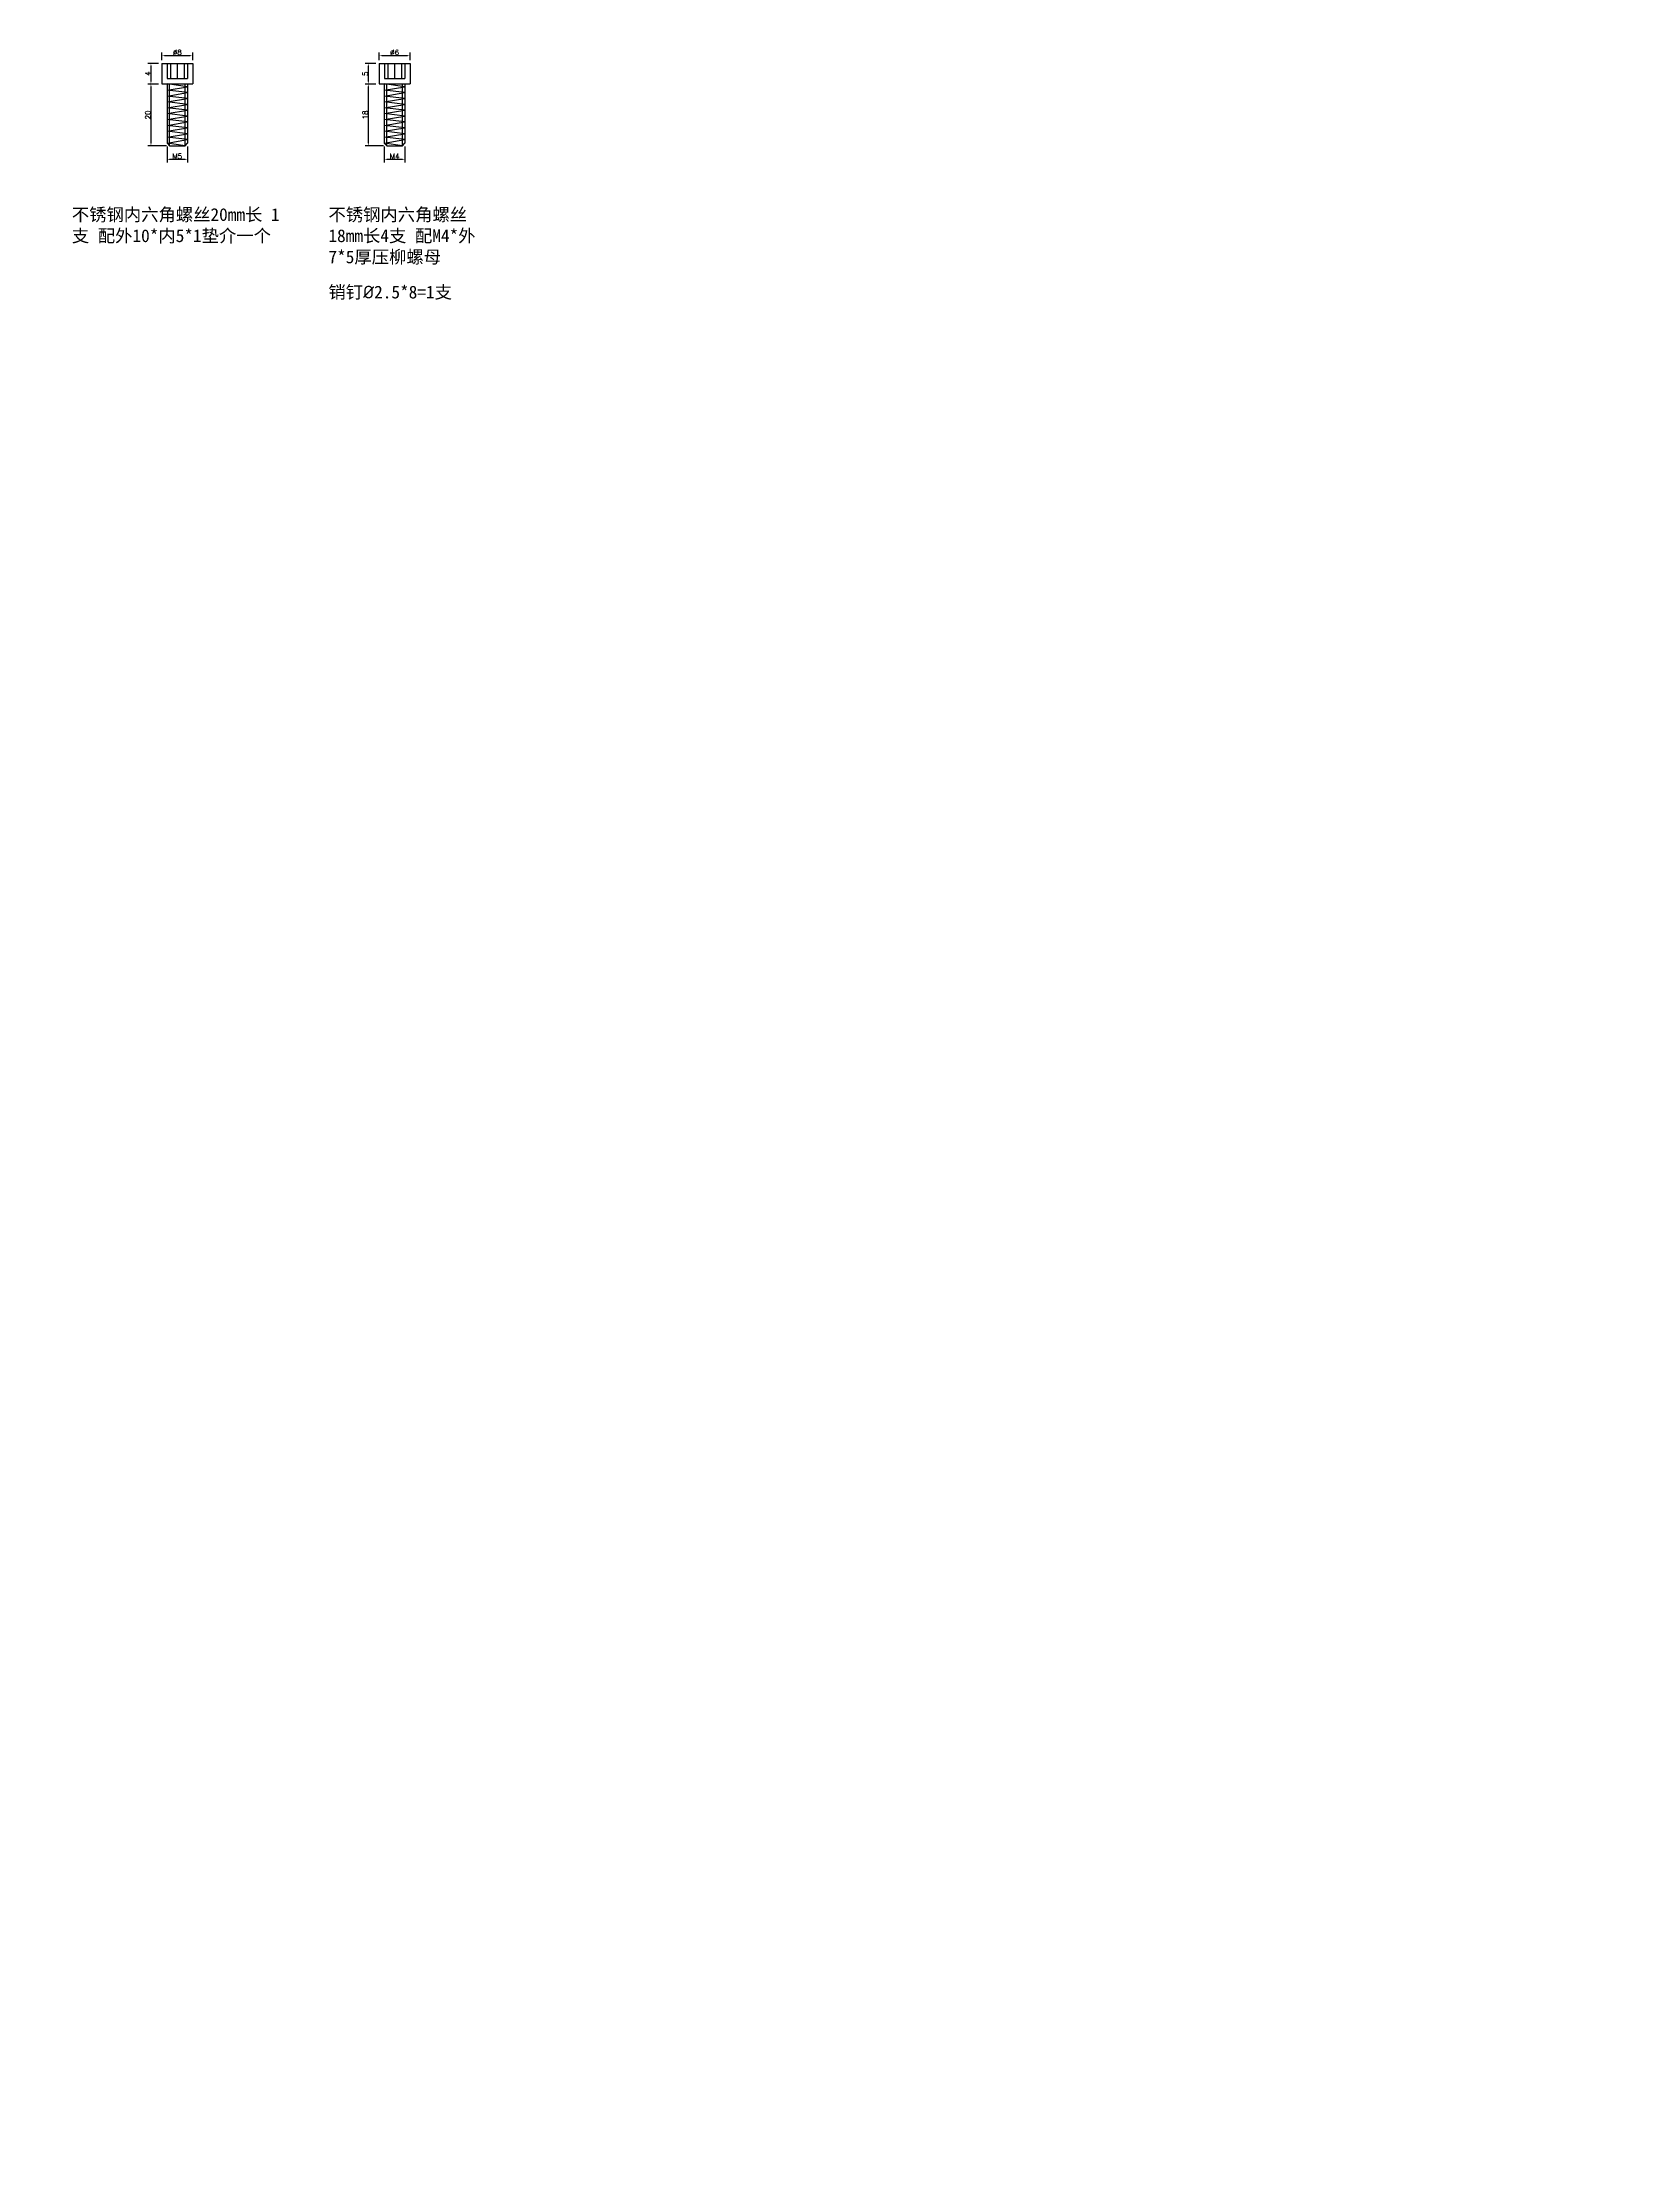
# Model space of a CAD drawing. Header units: millimetres. Extents: x 6817 to 10425, y -2870 to -164.
# Drawn here: x 9148.8 to 9458, y -1386.9 to -976.4 of the extents above; entities that cross this region are included whole.
import ezdxf

# ---------------------------------------------------------------- set-up
doc = ezdxf.new("R2010")
doc.units = ezdxf.units.MM
doc.layers.add('图层2', color=108, linetype='Continuous')
doc.styles.get("Standard").update_dxf_attribs({"font": 'txt', "bigfont": 'gbcbig.shx'})
doc.dimstyles.new('ISO-25', dxfattribs={"dimtxt": 1, "dimasz": 0.5, "dimexe": 0.6, "dimexo": 0.625, "dimgap": 0.1, "dimtad": 1, "dimtxsty": 'Standard', "dimcen": 2.5, "dimadec": 0, "dimazin": 0, "dimtfac": 1, "dimtmove": 0, "dimatfit": 3, "dimfxl": 1, "dimarcsym": 0})

# ---------------------------------------------------------------- blocks, each defined once
blk = doc.blocks.new('*D1628')
at = {"layer": 'Defpoints', "color": 0, "linetype": 'ByBlock', "transparency": 16777216}
for p in [(9172, -980.48), (9169.89, -984.48), (9172, -984.48)]:
    blk.add_point(p, dxfattribs=at)
at = {"layer": '图层2', "color": 0, "linetype": 'ByBlock', "lineweight": -2, "transparency": 16777216}
for p, q in [((9171.38, -980.48), (9169.29, -980.48)), ((9169.89, -980.98), (9169.89, -983.98)), ((9171.38, -984.48), (9169.29, -984.48))]:
    blk.add_line(p, q, dxfattribs=at)
at = {"layer": '图层2', "color": 0, "linetype": 'ByBlock', "transparency": 16777216}
for points in [[(9169.8, -980.98), (9169.97, -980.98), (9169.89, -980.48)], [(9169.8, -983.98), (9169.97, -983.98), (9169.89, -984.48)]]:
    blk.add_solid(points, dxfattribs=at)
at = {"layer": '图层2', "color": 0, "linetype": 'ByBlock', "transparency": 16777216, "insert": (9169.29, -982.48), "char_height": 1, "attachment_point": 5, "rotation": 90}
blk.add_mtext('4', dxfattribs=at)
blk = doc.blocks.new('*D1629')
at = {"layer": 'Defpoints', "color": 0, "linetype": 'ByBlock', "transparency": 16777216}
for p in [(9172, -984.48), (9169.89, -996.48), (9173.5, -996.48)]:
    blk.add_point(p, dxfattribs=at)
at = {"layer": '图层2', "color": 0, "linetype": 'ByBlock', "lineweight": -2, "transparency": 16777216}
for p, q in [((9171.38, -984.48), (9169.29, -984.48)), ((9169.89, -984.98), (9169.89, -995.98)), ((9172.88, -996.48), (9169.29, -996.48))]:
    blk.add_line(p, q, dxfattribs=at)
at = {"layer": '图层2', "color": 0, "linetype": 'ByBlock', "transparency": 16777216}
for points in [[(9169.8, -984.98), (9169.97, -984.98), (9169.89, -984.48)], [(9169.8, -995.98), (9169.97, -995.98), (9169.89, -996.48)]]:
    blk.add_solid(points, dxfattribs=at)
at = {"layer": '图层2', "color": 0, "linetype": 'ByBlock', "transparency": 16777216, "insert": (9169.29, -990.48), "char_height": 1, "attachment_point": 5, "rotation": 90}
blk.add_mtext('20', dxfattribs=at)
blk = doc.blocks.new('*D1630')
at = {"layer": 'Defpoints', "color": 0, "linetype": 'ByBlock', "transparency": 16777216}
for p in [(9173, -995.98), (9177, -995.98), (9177, -999.09)]:
    blk.add_point(p, dxfattribs=at)
at = {"layer": '图层2', "color": 0, "linetype": 'ByBlock', "lineweight": -2, "transparency": 16777216}
for p, q in [((9173, -996.6), (9173, -999.69)), ((9177, -996.6), (9177, -999.69)), ((9173.5, -999.09), (9176.5, -999.09))]:
    blk.add_line(p, q, dxfattribs=at)
at = {"layer": '图层2', "color": 0, "linetype": 'ByBlock', "transparency": 16777216}
for points in [[(9173.5, -999), (9173.5, -999.17), (9173, -999.09)], [(9176.5, -999), (9176.5, -999.17), (9177, -999.09)]]:
    blk.add_solid(points, dxfattribs=at)
at = {"layer": '图层2', "color": 0, "linetype": 'ByBlock', "transparency": 16777216, "insert": (9175, -998.49), "char_height": 1, "attachment_point": 5}
blk.add_mtext('M5', dxfattribs=at)
blk = doc.blocks.new('*D1631')
at = {"layer": 'Defpoints', "color": 0, "linetype": 'ByBlock', "transparency": 16777216}
for p in [(9172, -980.48), (9178, -978.94), (9178, -980.48)]:
    blk.add_point(p, dxfattribs=at)
at = {"layer": '图层2', "color": 0, "linetype": 'ByBlock', "lineweight": -2, "transparency": 16777216}
for p, q in [((9172, -979.85), (9172, -978.34)), ((9172.5, -978.94), (9177.5, -978.94)), ((9178, -979.85), (9178, -978.34))]:
    blk.add_line(p, q, dxfattribs=at)
at = {"layer": '图层2', "color": 0, "linetype": 'ByBlock', "transparency": 16777216}
for points in [[(9172.5, -978.85), (9172.5, -979.02), (9172, -978.94)], [(9177.5, -978.85), (9177.5, -979.02), (9178, -978.94)]]:
    blk.add_solid(points, dxfattribs=at)
at = {"layer": '图层2', "color": 0, "linetype": 'ByBlock', "transparency": 16777216, "insert": (9175, -978.34), "char_height": 1, "attachment_point": 5}
blk.add_mtext('%%C8', dxfattribs=at)
blk = doc.blocks.new('*D1633')
at = {"layer": 'Defpoints', "color": 0, "linetype": 'ByBlock', "transparency": 16777216}
for p in [(9214.17, -980.48), (9212.06, -984.48), (9214.17, -984.48)]:
    blk.add_point(p, dxfattribs=at)
at = {"layer": '图层2', "color": 0, "linetype": 'ByBlock', "lineweight": -2, "transparency": 16777216}
for p, q in [((9213.54, -980.48), (9211.46, -980.48)), ((9212.06, -980.98), (9212.06, -983.98)), ((9213.54, -984.48), (9211.46, -984.48))]:
    blk.add_line(p, q, dxfattribs=at)
at = {"layer": '图层2', "color": 0, "linetype": 'ByBlock', "transparency": 16777216}
for points in [[(9211.97, -980.98), (9212.14, -980.98), (9212.06, -980.48)], [(9211.97, -983.98), (9212.14, -983.98), (9212.06, -984.48)]]:
    blk.add_solid(points, dxfattribs=at)
at = {"layer": '图层2', "color": 0, "linetype": 'ByBlock', "transparency": 16777216, "insert": (9211.46, -982.48), "char_height": 1, "attachment_point": 5, "rotation": 90}
blk.add_mtext('5', dxfattribs=at)
blk = doc.blocks.new('*D1634')
at = {"layer": 'Defpoints', "color": 0, "linetype": 'ByBlock', "transparency": 16777216}
for p in [(9214.17, -984.48), (9212.06, -996.48), (9215.67, -996.48)]:
    blk.add_point(p, dxfattribs=at)
at = {"layer": '图层2', "color": 0, "linetype": 'ByBlock', "lineweight": -2, "transparency": 16777216}
for p, q in [((9213.54, -984.48), (9211.46, -984.48)), ((9212.06, -984.98), (9212.06, -995.98)), ((9215.04, -996.48), (9211.46, -996.48))]:
    blk.add_line(p, q, dxfattribs=at)
at = {"layer": '图层2', "color": 0, "linetype": 'ByBlock', "transparency": 16777216}
for points in [[(9211.97, -984.98), (9212.14, -984.98), (9212.06, -984.48)], [(9211.97, -995.98), (9212.14, -995.98), (9212.06, -996.48)]]:
    blk.add_solid(points, dxfattribs=at)
at = {"layer": '图层2', "color": 0, "linetype": 'ByBlock', "transparency": 16777216, "insert": (9211.46, -990.48), "char_height": 1, "attachment_point": 5, "rotation": 90}
blk.add_mtext('18', dxfattribs=at)
blk = doc.blocks.new('*D1635')
at = {"layer": 'Defpoints', "color": 0, "linetype": 'ByBlock', "transparency": 16777216}
for p in [(9215.17, -995.98), (9219.17, -995.98), (9219.17, -999.09)]:
    blk.add_point(p, dxfattribs=at)
at = {"layer": '图层2', "color": 0, "linetype": 'ByBlock', "lineweight": -2, "transparency": 16777216}
for p, q in [((9215.17, -996.6), (9215.17, -999.69)), ((9219.17, -996.6), (9219.17, -999.69)), ((9215.67, -999.09), (9218.67, -999.09))]:
    blk.add_line(p, q, dxfattribs=at)
at = {"layer": '图层2', "color": 0, "linetype": 'ByBlock', "transparency": 16777216}
for points in [[(9215.67, -999), (9215.67, -999.17), (9215.17, -999.09)], [(9218.67, -999), (9218.67, -999.17), (9219.17, -999.09)]]:
    blk.add_solid(points, dxfattribs=at)
at = {"layer": '图层2', "color": 0, "linetype": 'ByBlock', "transparency": 16777216, "insert": (9217.17, -998.49), "char_height": 1, "attachment_point": 5}
blk.add_mtext('M4', dxfattribs=at)
blk = doc.blocks.new('*D1636')
at = {"layer": 'Defpoints', "color": 0, "linetype": 'ByBlock', "transparency": 16777216}
for p in [(9214.17, -980.48), (9220.17, -978.94), (9220.17, -980.48)]:
    blk.add_point(p, dxfattribs=at)
at = {"layer": '图层2', "color": 0, "linetype": 'ByBlock', "lineweight": -2, "transparency": 16777216}
for p, q in [((9214.17, -979.85), (9214.17, -978.34)), ((9214.67, -978.94), (9219.67, -978.94)), ((9220.17, -979.85), (9220.17, -978.34))]:
    blk.add_line(p, q, dxfattribs=at)
at = {"layer": '图层2', "color": 0, "linetype": 'ByBlock', "transparency": 16777216}
for points in [[(9214.67, -978.85), (9214.67, -979.02), (9214.17, -978.94)], [(9219.67, -978.85), (9219.67, -979.02), (9220.17, -978.94)]]:
    blk.add_solid(points, dxfattribs=at)
at = {"layer": '图层2', "color": 0, "linetype": 'ByBlock', "transparency": 16777216, "insert": (9217.17, -978.34), "char_height": 1, "attachment_point": 5}
blk.add_mtext('%%C6', dxfattribs=at)
blk = doc.blocks.new('*D2126')
at = {"layer": 'Defpoints', "color": 0, "linetype": 'ByBlock'}
for p in [(10223.66, -339.2), (10223.66, -344.88), (10247.6, -344.88)]:
    blk.add_point(p, dxfattribs=at)
at = {"layer": 'Defpoints', "color": 0, "linetype": 'ByBlock', "transparency": 16777216}
for p in [(8490.81, -2490.52), (8490.81, -2500.59), (8495.81, -2500.59)]:
    blk.add_point(p, dxfattribs=at)
at = {"layer": '图层2', "color": 0, "linetype": 'ByBlock', "lineweight": -2}
for p, q in [((10224.28, -339.2), (10248.2, -339.2)), ((10247.6, -339.7), (10247.6, -344.38)), ((10224.28, -344.88), (10248.2, -344.88))]:
    blk.add_line(p, q, dxfattribs=at)
at = {"layer": '图层2', "color": 0, "linetype": 'ByBlock', "lineweight": -2, "transparency": 16777216}
for p, q in [((8490.81, -2499.97), (8490.81, -2489.92)), ((8495.31, -2490.52), (8491.31, -2490.52)), ((8495.81, -2499.97), (8495.81, -2489.92))]:
    blk.add_line(p, q, dxfattribs=at)
at = {"layer": '图层2', "color": 0, "linetype": 'ByBlock'}
for points in [[(10247.52, -339.7), (10247.69, -339.7), (10247.6, -339.2)], [(10247.52, -344.38), (10247.69, -344.38), (10247.6, -344.88)]]:
    blk.add_solid(points, dxfattribs=at)
at = {"layer": '图层2', "color": 0, "linetype": 'ByBlock', "transparency": 16777216}
for points in [[(8491.31, -2490.44), (8491.31, -2490.6), (8490.81, -2490.52)], [(8495.31, -2490.44), (8495.31, -2490.6), (8495.81, -2490.52)]]:
    blk.add_solid(points, dxfattribs=at)
at = {"layer": '图层2', "color": 0, "linetype": 'ByBlock', "insert": (10246.92, -342.04), "char_height": 1, "attachment_point": 5, "rotation": 90}
blk.add_mtext('5,67', dxfattribs=at)
at = {"layer": '图层2', "color": 0, "linetype": 'ByBlock', "transparency": 16777216, "insert": (8493.31, -2489.17), "char_height": 2.5, "attachment_point": 5}
blk.add_mtext('5', dxfattribs=at)
blk = doc.blocks.new('*D2131')
at = {"layer": 'Defpoints', "color": 0, "linetype": 'ByBlock'}
for p in [(10232.06, -998.37), (10223.18, -1004.37), (10232.05, -1004.37), (8546.57, -2519.73), (8541.76, -2524.11), (8546.57, -2524.11)]:
    blk.add_point(p, dxfattribs=at)
at = {"layer": '图层2', "color": 0, "linetype": 'ByBlock', "lineweight": -2}
for p, q in [((10231.43, -998.37), (10222.58, -998.37)), ((10223.18, -998.87), (10223.18, -1003.87)), ((10231.42, -1004.37), (10222.58, -1004.37)), ((8545.95, -2519.73), (8541.16, -2519.73)), ((8541.76, -2520.23), (8541.76, -2523.61)), ((8545.95, -2524.11), (8541.16, -2524.11))]:
    blk.add_line(p, q, dxfattribs=at)
at = {"layer": '图层2', "color": 0, "linetype": 'ByBlock'}
for points in [[(10223.1, -998.87), (10223.27, -998.87), (10223.18, -998.37)], [(10223.1, -1003.87), (10223.27, -1003.87), (10223.18, -1004.37)], [(8541.68, -2520.23), (8541.85, -2520.23), (8541.76, -2519.73)], [(8541.68, -2523.61), (8541.85, -2523.61), (8541.76, -2524.11)]]:
    blk.add_solid(points, dxfattribs=at)
at = {"layer": '图层2', "color": 0, "linetype": 'ByBlock', "char_height": 1, "attachment_point": 5, "rotation": 90}
for s, insert in [('6', (10222.58, -1001.37)), ('4,38', (8541.08, -2521.92))]:
    blk.add_mtext(s, dxfattribs=dict(at, insert=insert))
blk = doc.blocks.new('*D2135')
at = {"layer": 'Defpoints', "color": 0, "linetype": 'ByBlock'}
for p in [(10217.81, -308.87), (10215.31, -322.35), (10217.81, -322.35), (8520.7, -2501.9), (8521.32, -2502.94), (8521.92, -2501.88), (8534.07, -2513.08), (8534.07, -2513.08)]:
    blk.add_point(p, dxfattribs=at)
at = {"layer": '图层2', "color": 0, "linetype": 'ByBlock', "lineweight": -2}
for p, q in [((10215.31, -321.73), (10215.31, -308.27)), ((10215.81, -308.87), (10217.31, -308.87)), ((10217.81, -321.73), (10217.81, -308.27)), ((8521.6, -2500.9), (8522.67, -2499.8)), ((8520.84, -2502.55), (8519.96, -2501.85)), ((8521.46, -2501.45), (8520.82, -2500.86))]:
    blk.add_line(p, q, dxfattribs=at)
for start, end in [(138.9369, 139.8318), (135.6492, 137.293)]:
    blk.add_arc((8534.07, -2513.08), 17.43, start, end, dxfattribs=at)
at = {"layer": '图层2', "color": 0, "linetype": 'ByBlock'}
for points in [[(10215.81, -308.79), (10215.81, -308.96), (10215.31, -308.87)], [(10217.31, -308.79), (10217.31, -308.96), (10217.81, -308.87)], [(8520.81, -2501.89), (8520.68, -2501.79), (8520.43, -2502.23)], [(8520.86, -2501.58), (8520.99, -2501.69), (8521.26, -2501.26)]]:
    blk.add_solid(points, dxfattribs=at)
at = {"layer": '图层2', "color": 0, "linetype": 'ByBlock', "insert": (10216.56, -308.19), "char_height": 1, "attachment_point": 5}
blk.add_mtext('2,5', dxfattribs=at)
at = {"layer": '图层2', "color": 0, "linetype": 'ByBlock', "insert": (8521.71, -2499.93), "char_height": 1, "attachment_point": 5, "rotation": 45.6492}
blk.add_mtext('4°', dxfattribs=at)
blk = doc.blocks.new('*D2136')
at = {"layer": 'Defpoints', "color": 0, "linetype": 'ByBlock'}
for p in [(10215.31, -305.16), (10187.99, -322.35), (10215.31, -322.35), (8518.44, -2501.94), (8521.32, -2502.94), (8518.95, -2504.56), (8534.07, -2513.08), (8534.07, -2513.08)]:
    blk.add_point(p, dxfattribs=at)
at = {"layer": '图层2', "color": 0, "linetype": 'ByBlock', "lineweight": -2}
for p, q in [((10187.99, -321.73), (10187.99, -304.56)), ((10188.49, -305.16), (10214.81, -305.16)), ((10215.31, -321.73), (10215.31, -304.56)), ((8518.41, -2504.25), (8516.83, -2503.36)), ((8520.84, -2502.55), (8518.59, -2500.76))]:
    blk.add_line(p, q, dxfattribs=at)
blk.add_arc((8534.07, -2513.08), 19.19, 142.9688, 149.0795, dxfattribs=at)
at = {"layer": '图层2', "color": 0, "linetype": 'ByBlock'}
for points in [[(10188.49, -305.08), (10188.49, -305.24), (10187.99, -305.16)], [(10214.81, -305.08), (10214.81, -305.24), (10215.31, -305.16)], [(8517.68, -2503.27), (8517.53, -2503.18), (8517.35, -2503.66)], [(8518.68, -2501.48), (8518.81, -2501.58), (8519.06, -2501.13)]]:
    blk.add_solid(points, dxfattribs=at)
at = {"layer": '图层2', "color": 0, "linetype": 'ByBlock', "insert": (10201.65, -304.48), "char_height": 1, "attachment_point": 5}
blk.add_mtext('27,32', dxfattribs=at)
at = {"layer": '图层2', "color": 0, "linetype": 'ByBlock', "insert": (8517.66, -2502.03), "char_height": 1, "attachment_point": 5, "rotation": 56.0242}
blk.add_mtext('9°', dxfattribs=at)
blk = doc.blocks.new('*D2137')
at = {"layer": 'Defpoints', "color": 0, "linetype": 'ByBlock'}
for p in [(9807.81, -699.52), (9815.71, -699.52), (9807.81, -703.52), (8547.37, -2503.69), (8553.1, -2503.25), (8549.02, -2506.63), (8534.07, -2513.08), (8534.07, -2513.08)]:
    blk.add_point(p, dxfattribs=at)
at = {"layer": '图层2', "color": 0, "linetype": 'ByBlock', "lineweight": -2}
for p, q in [((9808.44, -699.52), (9816.31, -699.52)), ((9815.71, -703.02), (9815.71, -700.02)), ((9808.44, -703.52), (9816.31, -703.52)), ((8547.88, -2503.33), (8552.06, -2500.38)), ((8549.59, -2506.38), (8554.29, -2504.35))]:
    blk.add_line(p, q, dxfattribs=at)
blk.add_arc((8534.07, -2513.08), 21.43, 24.6901, 33.8883, dxfattribs=at)
at = {"layer": '图层2', "color": 0, "linetype": 'ByBlock'}
for points in [[(9815.63, -700.02), (9815.8, -700.02), (9815.71, -699.52)], [(9815.63, -703.02), (9815.8, -703.02), (9815.71, -703.52)], [(8551.78, -2501.18), (8551.92, -2501.09), (8551.57, -2500.72)], [(8553.61, -2504.1), (8553.46, -2504.17), (8553.74, -2504.59)]]:
    blk.add_solid(points, dxfattribs=at)
at = {"layer": '图层2', "color": 0, "linetype": 'ByBlock', "char_height": 1, "attachment_point": 5}
for s, insert, rotation in [('4', (9815.11, -701.52), 90), ('12°', (8553.28, -2502.31), 299.2892)]:
    blk.add_mtext(s, dxfattribs=dict(at, insert=insert, rotation=rotation))
blk = doc.blocks.new('*D2138')
at = {"layer": 'Defpoints', "color": 0, "linetype": 'ByBlock'}
for p in [(10222.99, -1057.99), (10220.99, -1061.58), (10222.99, -1061.58), (8548.61, -2494.31), (8561.47, -2494.31), (8561.47, -2496.24)]:
    blk.add_point(p, dxfattribs=at)
at = {"layer": '图层2', "color": 0, "linetype": 'ByBlock', "lineweight": -2}
for p, q in [((10220.99, -1060.96), (10220.99, -1057.39)), ((10221.49, -1057.99), (10222.49, -1057.99)), ((10222.99, -1060.96), (10222.99, -1057.39)), ((8548.61, -2494.94), (8548.61, -2496.84)), ((8561.47, -2494.94), (8561.47, -2496.84)), ((8549.11, -2496.24), (8560.97, -2496.24))]:
    blk.add_line(p, q, dxfattribs=at)
at = {"layer": '图层2', "color": 0, "linetype": 'ByBlock'}
for points in [[(10221.49, -1057.9), (10221.49, -1058.07), (10220.99, -1057.99)], [(10222.49, -1057.9), (10222.49, -1058.07), (10222.99, -1057.99)], [(8549.11, -2496.15), (8549.11, -2496.32), (8548.61, -2496.24)], [(8560.97, -2496.15), (8560.97, -2496.32), (8561.47, -2496.24)]]:
    blk.add_solid(points, dxfattribs=at)
at = {"layer": '图层2', "color": 0, "linetype": 'ByBlock', "char_height": 1, "attachment_point": 5}
for s, insert in [('2', (10221.99, -1057.39)), ('12,86', (8555.04, -2495.55))]:
    blk.add_mtext(s, dxfattribs=dict(at, insert=insert))
blk = doc.blocks.new('*D2178')
at = {"layer": 'Defpoints', "color": 0, "linetype": 'ByBlock'}
for p in [(9679.77, -1244.93), (9677.77, -1263.68), (9679.77, -1263.68), (8575.54, -2488.63), (8575.54, -2496.74), (8588.23, -2496.72)]:
    blk.add_point(p, dxfattribs=at)
at = {"layer": '图层2', "color": 0, "linetype": 'ByBlock', "lineweight": -2}
for p, q in [((9677.77, -1263.06), (9677.77, -1244.33)), ((9678.27, -1244.93), (9679.27, -1244.93)), ((9679.77, -1263.06), (9679.77, -1244.33)), ((8575.54, -2496.11), (8575.54, -2488.03)), ((8587.73, -2488.63), (8576.04, -2488.63)), ((8588.23, -2496.09), (8588.23, -2488.03))]:
    blk.add_line(p, q, dxfattribs=at)
at = {"layer": '图层2', "color": 0, "linetype": 'ByBlock'}
for points in [[(9678.27, -1244.85), (9678.27, -1245.02), (9677.77, -1244.93)], [(9679.27, -1244.85), (9679.27, -1245.02), (9679.77, -1244.93)], [(8576.04, -2488.54), (8576.04, -2488.71), (8575.54, -2488.63)], [(8587.73, -2488.54), (8587.73, -2488.71), (8588.23, -2488.63)]]:
    blk.add_solid(points, dxfattribs=at)
at = {"layer": '图层2', "color": 0, "linetype": 'ByBlock', "char_height": 1, "attachment_point": 5}
for s, insert in [('2', (9678.77, -1244.33)), ('12,69', (8581.88, -2487.94))]:
    blk.add_mtext(s, dxfattribs=dict(at, insert=insert))
blk = doc.blocks.new('*D2182')
at = {"layer": 'Defpoints', "color": 0, "linetype": 'ByBlock'}
for p in [(9769.11, -1256.58), (9769.11, -1277.58), (9805.21, -1277.58), (9044.3, -2421.38), (8495.81, -2452.39), (9044.3, -2517.79)]:
    blk.add_point(p, dxfattribs=at)
at = {"layer": '图层2', "color": 0, "linetype": 'ByBlock', "lineweight": -2}
for p, q in [((9769.74, -1256.58), (9805.81, -1256.58)), ((9805.21, -1257.08), (9805.21, -1277.08)), ((9769.74, -1277.58), (9805.81, -1277.58)), ((8495.81, -2451.76), (8495.81, -2420.78)), ((8496.31, -2421.38), (9043.8, -2421.38)), ((9044.3, -2517.17), (9044.3, -2420.78))]:
    blk.add_line(p, q, dxfattribs=at)
at = {"layer": '图层2', "color": 0, "linetype": 'ByBlock'}
for points in [[(9805.13, -1257.08), (9805.3, -1257.08), (9805.21, -1256.58)], [(9805.13, -1277.08), (9805.3, -1277.08), (9805.21, -1277.58)], [(8496.31, -2421.3), (8496.31, -2421.47), (8495.81, -2421.38)], [(9043.8, -2421.3), (9043.8, -2421.47), (9044.3, -2421.38)]]:
    blk.add_solid(points, dxfattribs=at)
at = {"layer": '图层2', "color": 0, "linetype": 'ByBlock', "insert": (9804.61, -1267.08), "char_height": 1, "attachment_point": 5, "rotation": 90}
blk.add_mtext('21', dxfattribs=at)
at = {"layer": '图层2', "color": 0, "linetype": 'ByBlock', "insert": (8770.06, -2420.7), "char_height": 1, "attachment_point": 5}
blk.add_mtext('548,49', dxfattribs=at)

msp = doc.modelspace()

# ---------------------------------------------------------------- linework, layer by layer
at = {"layer": '图层2', "color": 1, "linetype": 'ByBlock'}
for p, q in [((9172.002, -980.478), (9172.002, -984.478)), ((9172.002, -980.478), (9178.002, -980.478)), ((9173.023, -980.478), (9173.023, -983.408)), ((9173.675, -980.478), (9173.675, -983.408)), ((9175.002, -980.478), (9175.002, -983.408)), ((9176.329, -980.478), (9176.329, -983.408)), ((9176.981, -980.478), (9176.981, -983.408)), ((9178.002, -980.478), (9178.002, -984.478)), ((9214.17, -980.478), (9214.17, -984.478)), ((9214.17, -980.478), (9220.17, -980.478)), ((9215.19, -980.478), (9215.19, -983.408)), ((9215.842, -980.478), (9215.842, -983.408)), ((9217.17, -980.478), (9217.17, -983.408)), ((9218.497, -980.478), (9218.497, -983.408)), ((9219.149, -980.478), (9219.149, -983.408)), ((9220.17, -980.478), (9220.17, -984.478)), ((9172.002, -984.478), (9178.002, -984.478)), ((9173.002, -984.478), (9173.002, -995.978)), ((9173.023, -983.408), (9176.981, -983.408)), ((9173.502, -996.478), (9173.502, -984.478)), ((9176.502, -996.478), (9176.502, -984.478)), ((9177.002, -984.478), (9177.002, -995.978)), ((9214.17, -984.478), (9220.17, -984.478)), ((9215.17, -984.478), (9215.17, -995.978)), ((9215.19, -983.408), (9219.149, -983.408)), ((9215.67, -996.478), (9215.67, -984.478)), ((9218.67, -996.478), (9218.67, -984.478)), ((9219.17, -984.478), (9219.17, -995.978)), ((9173.002, -995.978), (9173.502, -996.478)), ((9173.502, -996.478), (9176.502, -996.478)), ((9176.502, -996.478), (9177.002, -995.978)), ((9215.17, -995.978), (9215.67, -996.478)), ((9215.67, -996.478), (9218.67, -996.478)), ((9218.67, -996.478), (9219.17, -995.978))]:
    msp.add_line(p, q, dxfattribs=at)
at = {"layer": '图层2', "color": 4, "linetype": 'ByBlock'}
for points in [[(9177.002, -985.01), (9173.002, -984.478)], [(9177.002, -986.148), (9173.002, -985.67), (9177.002, -985.01)], [(9219.17, -985.01), (9215.17, -984.478)], [(9219.17, -986.148), (9215.17, -985.67), (9219.17, -985.01)], [(9177.002, -987.287), (9173.002, -986.809), (9177.002, -986.148)], [(9177.002, -988.426), (9173.002, -987.948), (9177.002, -987.287)], [(9177.002, -989.564), (9173.002, -989.086), (9177.002, -988.426)], [(9219.17, -987.287), (9215.17, -986.809), (9219.17, -986.148)], [(9219.17, -988.426), (9215.17, -987.948), (9219.17, -987.287)], [(9219.17, -989.564), (9215.17, -989.086), (9219.17, -988.426)], [(9177.002, -990.703), (9173.002, -990.225), (9177.002, -989.564)], [(9177.002, -991.842), (9173.002, -991.363), (9177.002, -990.703)], [(9177.002, -992.98), (9173.002, -992.502), (9177.002, -991.842)], [(9177.002, -994.119), (9173.002, -993.641), (9177.002, -992.98)], [(9219.17, -990.703), (9215.17, -990.225), (9219.17, -989.564)], [(9219.17, -991.842), (9215.17, -991.363), (9219.17, -990.703)], [(9219.17, -992.98), (9215.17, -992.502), (9219.17, -991.842)], [(9219.17, -994.119), (9215.17, -993.641), (9219.17, -992.98)], [(9177.002, -995.257), (9173.002, -994.779), (9177.002, -994.119)], [(9176.502, -996.478), (9173.002, -995.978), (9177.002, -995.257)], [(9219.17, -995.257), (9215.17, -994.779), (9219.17, -994.119)], [(9218.67, -996.478), (9215.17, -995.978), (9219.17, -995.257)]]:
    msp.add_lwpolyline(points, dxfattribs=at)

# ---------------------------------------------------------------- texts
at = {"color": 2, "char_height": 2.46562, "attachment_point": 1}
for s, insert, width in [('{\\fSimSun|b0|i0|c134|p2;不锈钢内六角螺丝20mm长 1支 配外10*内5*1垫介一个}', (9154.529, -1008.581), 41.79014), ('{\\fSimSun|b0|i0|c134|p2;不锈钢内六角螺丝18mm长4支 配M4*外7*5厚压柳螺母}', (9204.326, -1008.581), 29.64865), ('{\\fSimSun|b0|i0|c134|p2;销钉\\fISOCPEUR|b0|i0|c0|p34;%%C\\fSimSun|b0|i0|c134|p2;2.5*8=1支}', (9204.326, -1023.627), 29.64865)]:
    msp.add_mtext(s, dxfattribs=dict(at, insert=insert, width=width))

# ---------------------------------------------------------------- dimensions: what is measured, and where the dimension line sits
at = {"layer": '图层2', "color": 2, "linetype": 'ByBlock'}
for base, p1, p2, picture, middle in [((10215.309, -305.16), (10187.985, -322.353), (10215.309, -322.353), '*D2136', (10201.647, -304.476)), ((10217.809, -308.872), (10215.309, -322.353), (10217.809, -322.353), '*D2135', (10216.559, -308.188)), ((10222.988, -1057.987), (10220.988, -1061.58), (10222.988, -1061.58), '*D2138', (10221.988, -1057.387)), ((8575.535, -2488.627), (8588.229, -2496.716), (8575.535, -2496.736), '*D2178', (8581.882, -2487.944)), ((9679.766, -1244.933), (9677.766, -1263.681), (9679.766, -1263.681), '*D2178', (9678.766, -1244.333)), ((9044.303, -2421.385), (8495.813, -2452.388), (9044.303, -2517.79), '*D2182', (8770.058, -2420.701))]:
    dim = msp.add_linear_dim(base=base, p1=p1, p2=p2, dimstyle='ISO-25', dxfattribs=at)
    dim.commit()
    dim.dimension.update_dxf_attribs({"geometry": picture, "text_midpoint": middle})
for base, p1, p2, picture, middle in [((10247.6033, -344.8767), (10223.6566, -339.202), (10223.6566, -344.8767), '*D2126', (10246.9199, -342.0394)), ((9815.715, -699.517), (9807.815, -703.516), (9807.815, -699.517), '*D2137', (9815.115, -701.517)), ((10223.184, -1004.368), (10232.058, -998.369), (10232.048, -1004.368), '*D2131', (10222.584, -1001.368)), ((9805.213, -1277.581), (9769.111, -1256.581), (9769.111, -1277.581), '*D2182', (9804.613, -1267.081))]:
    dim = msp.add_linear_dim(base=base, p1=p1, p2=p2, angle=90, dimstyle='ISO-25', dxfattribs=at)
    dim.commit()
    dim.dimension.update_dxf_attribs({"geometry": picture, "text_midpoint": middle})
at = {"layer": '图层2', "color": 3, "linetype": 'ByBlock'}
dim = msp.add_linear_dim(base=(9169.888, -984.478), p1=(9172.002, -980.478), p2=(9172.002, -984.478), angle=90, dimstyle='ISO-25', dxfattribs=at)
dim.commit()
dim.dimension.update_dxf_attribs({"geometry": '*D1628', "text_midpoint": (9169.288, -982.478)})
for base, p1, p2, text, picture, middle in [((9178.002, -978.936), (9172.002, -980.478), (9178.002, -980.478), '%%C8', '*D1631', (9175.002, -978.336)), ((9220.17, -978.936), (9214.17, -980.478), (9220.17, -980.478), '%%C<>', '*D1636', (9217.17, -978.336)), ((9177.002, -999.085), (9173.002, -995.978), (9177.002, -995.978), 'M5', '*D1630', (9175.002, -998.485)), ((9219.17, -999.085), (9215.17, -995.978), (9219.17, -995.978), 'M4', '*D1635', (9217.17, -998.485))]:
    dim = msp.add_linear_dim(base=base, p1=p1, p2=p2, text=text, dimstyle='ISO-25', dxfattribs=at)
    dim.commit()
    dim.dimension.update_dxf_attribs({"geometry": picture, "text_midpoint": middle})
for base, p1, p2, text, picture, middle in [((9212.055, -984.478), (9214.17, -980.478), (9214.17, -984.478), '5', '*D1633', (9211.455, -982.478)), ((9169.888, -996.478), (9172.002, -984.478), (9173.502, -996.478), '20', '*D1629', (9169.288, -990.478)), ((9212.055, -996.478), (9214.17, -984.478), (9215.67, -996.478), '18', '*D1634', (9211.455, -990.478))]:
    dim = msp.add_linear_dim(base=base, p1=p1, p2=p2, angle=90, text=text, dimstyle='ISO-25', dxfattribs=at)
    dim.commit()
    dim.dimension.update_dxf_attribs({"geometry": picture, "text_midpoint": middle})

doc.saveas('drawing.dxf')
